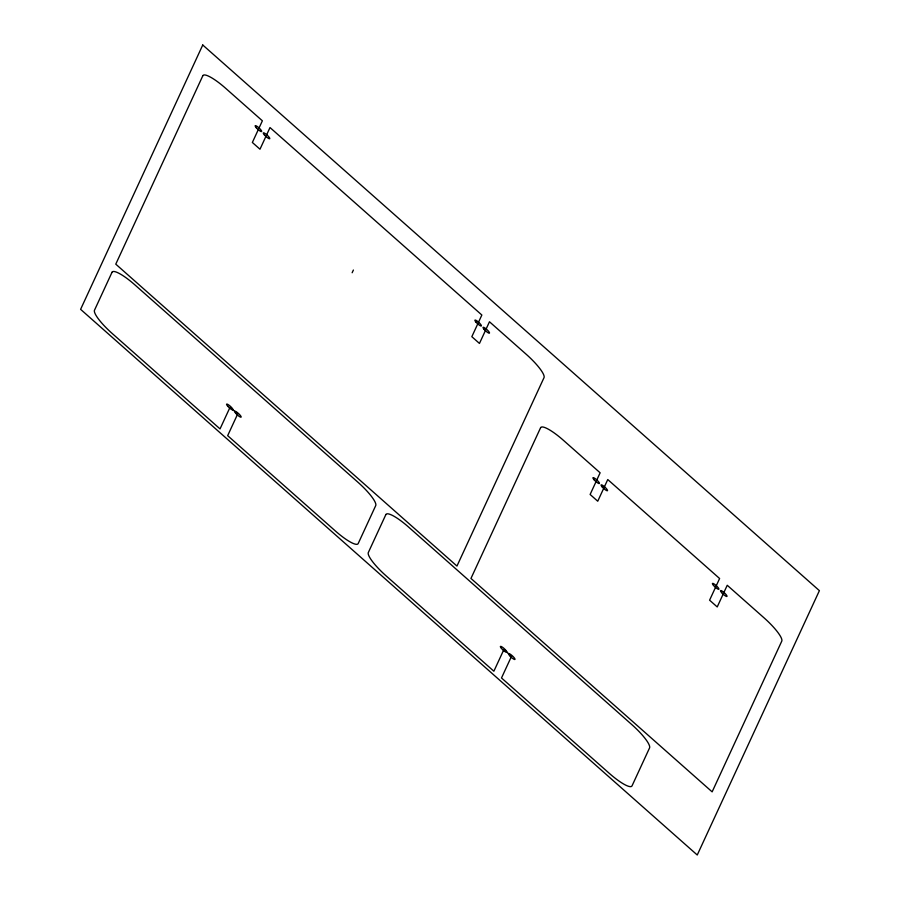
<?xml version="1.0" encoding="UTF-8"?>
<svg xmlns="http://www.w3.org/2000/svg" width="900" height="900" viewBox="0 0 900 900"><rect width="100%" height="100%" fill="white"/><g stroke="black" fill="none" stroke-linecap="round" stroke-linejoin="round"><path stroke-width="1.35" d="M352.147 272.745L353.396 270.034M202.748 45L80.606 309.341L697.252 855L819.394 590.659L202.748 45M112.028 272.273L94.5 310.196A27.146 5.704 42.3 0 0 112.286 333.562L220.039 428.906L230.051 407.239L237.679 413.989L227.666 435.656L335.407 531A27.146 5.704 42.3 0 0 358.2 543.533L375.716 505.609A27.146 5.704 42.3 0 0 357.941 482.243L134.809 284.805A27.146 5.704 42.3 0 0 112.028 272.273M202.826 75.746L115.774 264.15L456.964 566.055L544.016 377.662A27.146 5.704 42.3 0 0 526.23 354.296L489.476 321.772L479.464 343.44L471.836 336.69L481.849 315.022L270 127.552L259.988 149.22L252.36 142.47L262.373 120.802L225.619 88.279A27.146 5.704 42.3 0 0 202.826 75.746M385.864 514.586L368.336 552.51A27.146 5.704 42.3 0 0 386.123 575.876L493.875 671.22L503.887 649.553L511.515 656.303L501.502 677.97L609.255 773.314A27.146 5.704 42.3 0 0 632.036 785.846L649.553 747.934A27.146 5.704 42.3 0 0 631.778 724.567L408.645 527.119A27.146 5.704 42.3 0 0 385.864 514.586M540.585 427.748L470.959 578.441L712.136 791.854L781.762 641.16A27.146 5.704 42.3 0 0 763.988 617.794L727.234 585.27L717.221 606.938L709.594 600.188L719.606 578.52L607.759 479.554L597.746 501.221L590.119 494.471L600.131 472.804L563.377 440.28A27.146 5.704 42.3 0 0 540.585 427.748M235.766 413.314A4.343 0.911 42.3 0 0 241.121 417.127A4.343 0.911 42.3 0 0 236.857 412.166A4.343 0.911 42.3 0 0 235.766 413.314M227.655 406.125A4.343 0.911 42.3 0 0 233.01 409.95A4.343 0.911 42.3 0 0 228.746 404.989A4.343 0.911 42.3 0 0 227.655 406.125M501.491 648.45A4.343 0.911 42.3 0 0 506.846 652.264A4.343 0.911 42.3 0 0 502.582 647.303A4.343 0.911 42.3 0 0 501.491 648.45M509.603 655.627A4.343 0.911 42.3 0 0 514.969 659.441A4.343 0.911 42.3 0 0 510.694 654.48A4.343 0.911 42.3 0 0 509.603 655.627M594.034 479.711A4.343 0.911 42.3 0 0 599.389 483.525A4.343 0.911 42.3 0 0 595.125 478.564A4.343 0.911 42.3 0 0 594.034 479.711M602.145 486.889A4.343 0.911 42.3 0 0 607.5 490.702A4.343 0.911 42.3 0 0 603.236 485.752A4.343 0.911 42.3 0 0 602.145 486.889M721.62 592.616A4.343 0.911 42.3 0 0 726.975 596.43A4.343 0.911 42.3 0 0 722.711 591.469A4.343 0.911 42.3 0 0 721.62 592.616M713.509 585.428A4.343 0.911 42.3 0 0 718.864 589.252A4.343 0.911 42.3 0 0 714.6 584.291A4.343 0.911 42.3 0 0 713.509 585.428M264.386 134.899A4.343 0.911 42.3 0 0 269.752 138.713A4.343 0.911 42.3 0 0 265.477 133.751A4.343 0.911 42.3 0 0 264.386 134.899M256.275 127.721A4.343 0.911 42.3 0 0 261.63 131.535A4.343 0.911 42.3 0 0 257.366 126.574A4.343 0.911 42.3 0 0 256.275 127.721M484.11 329.321A4.343 0.911 42.3 0 0 489.465 333.146A4.343 0.911 42.3 0 0 485.201 328.185A4.343 0.911 42.3 0 0 484.11 329.321M475.999 322.144A4.343 0.911 42.3 0 0 481.354 325.957A4.343 0.911 42.3 0 0 477.09 320.996A4.343 0.911 42.3 0 0 475.999 322.144"/></g></svg>
